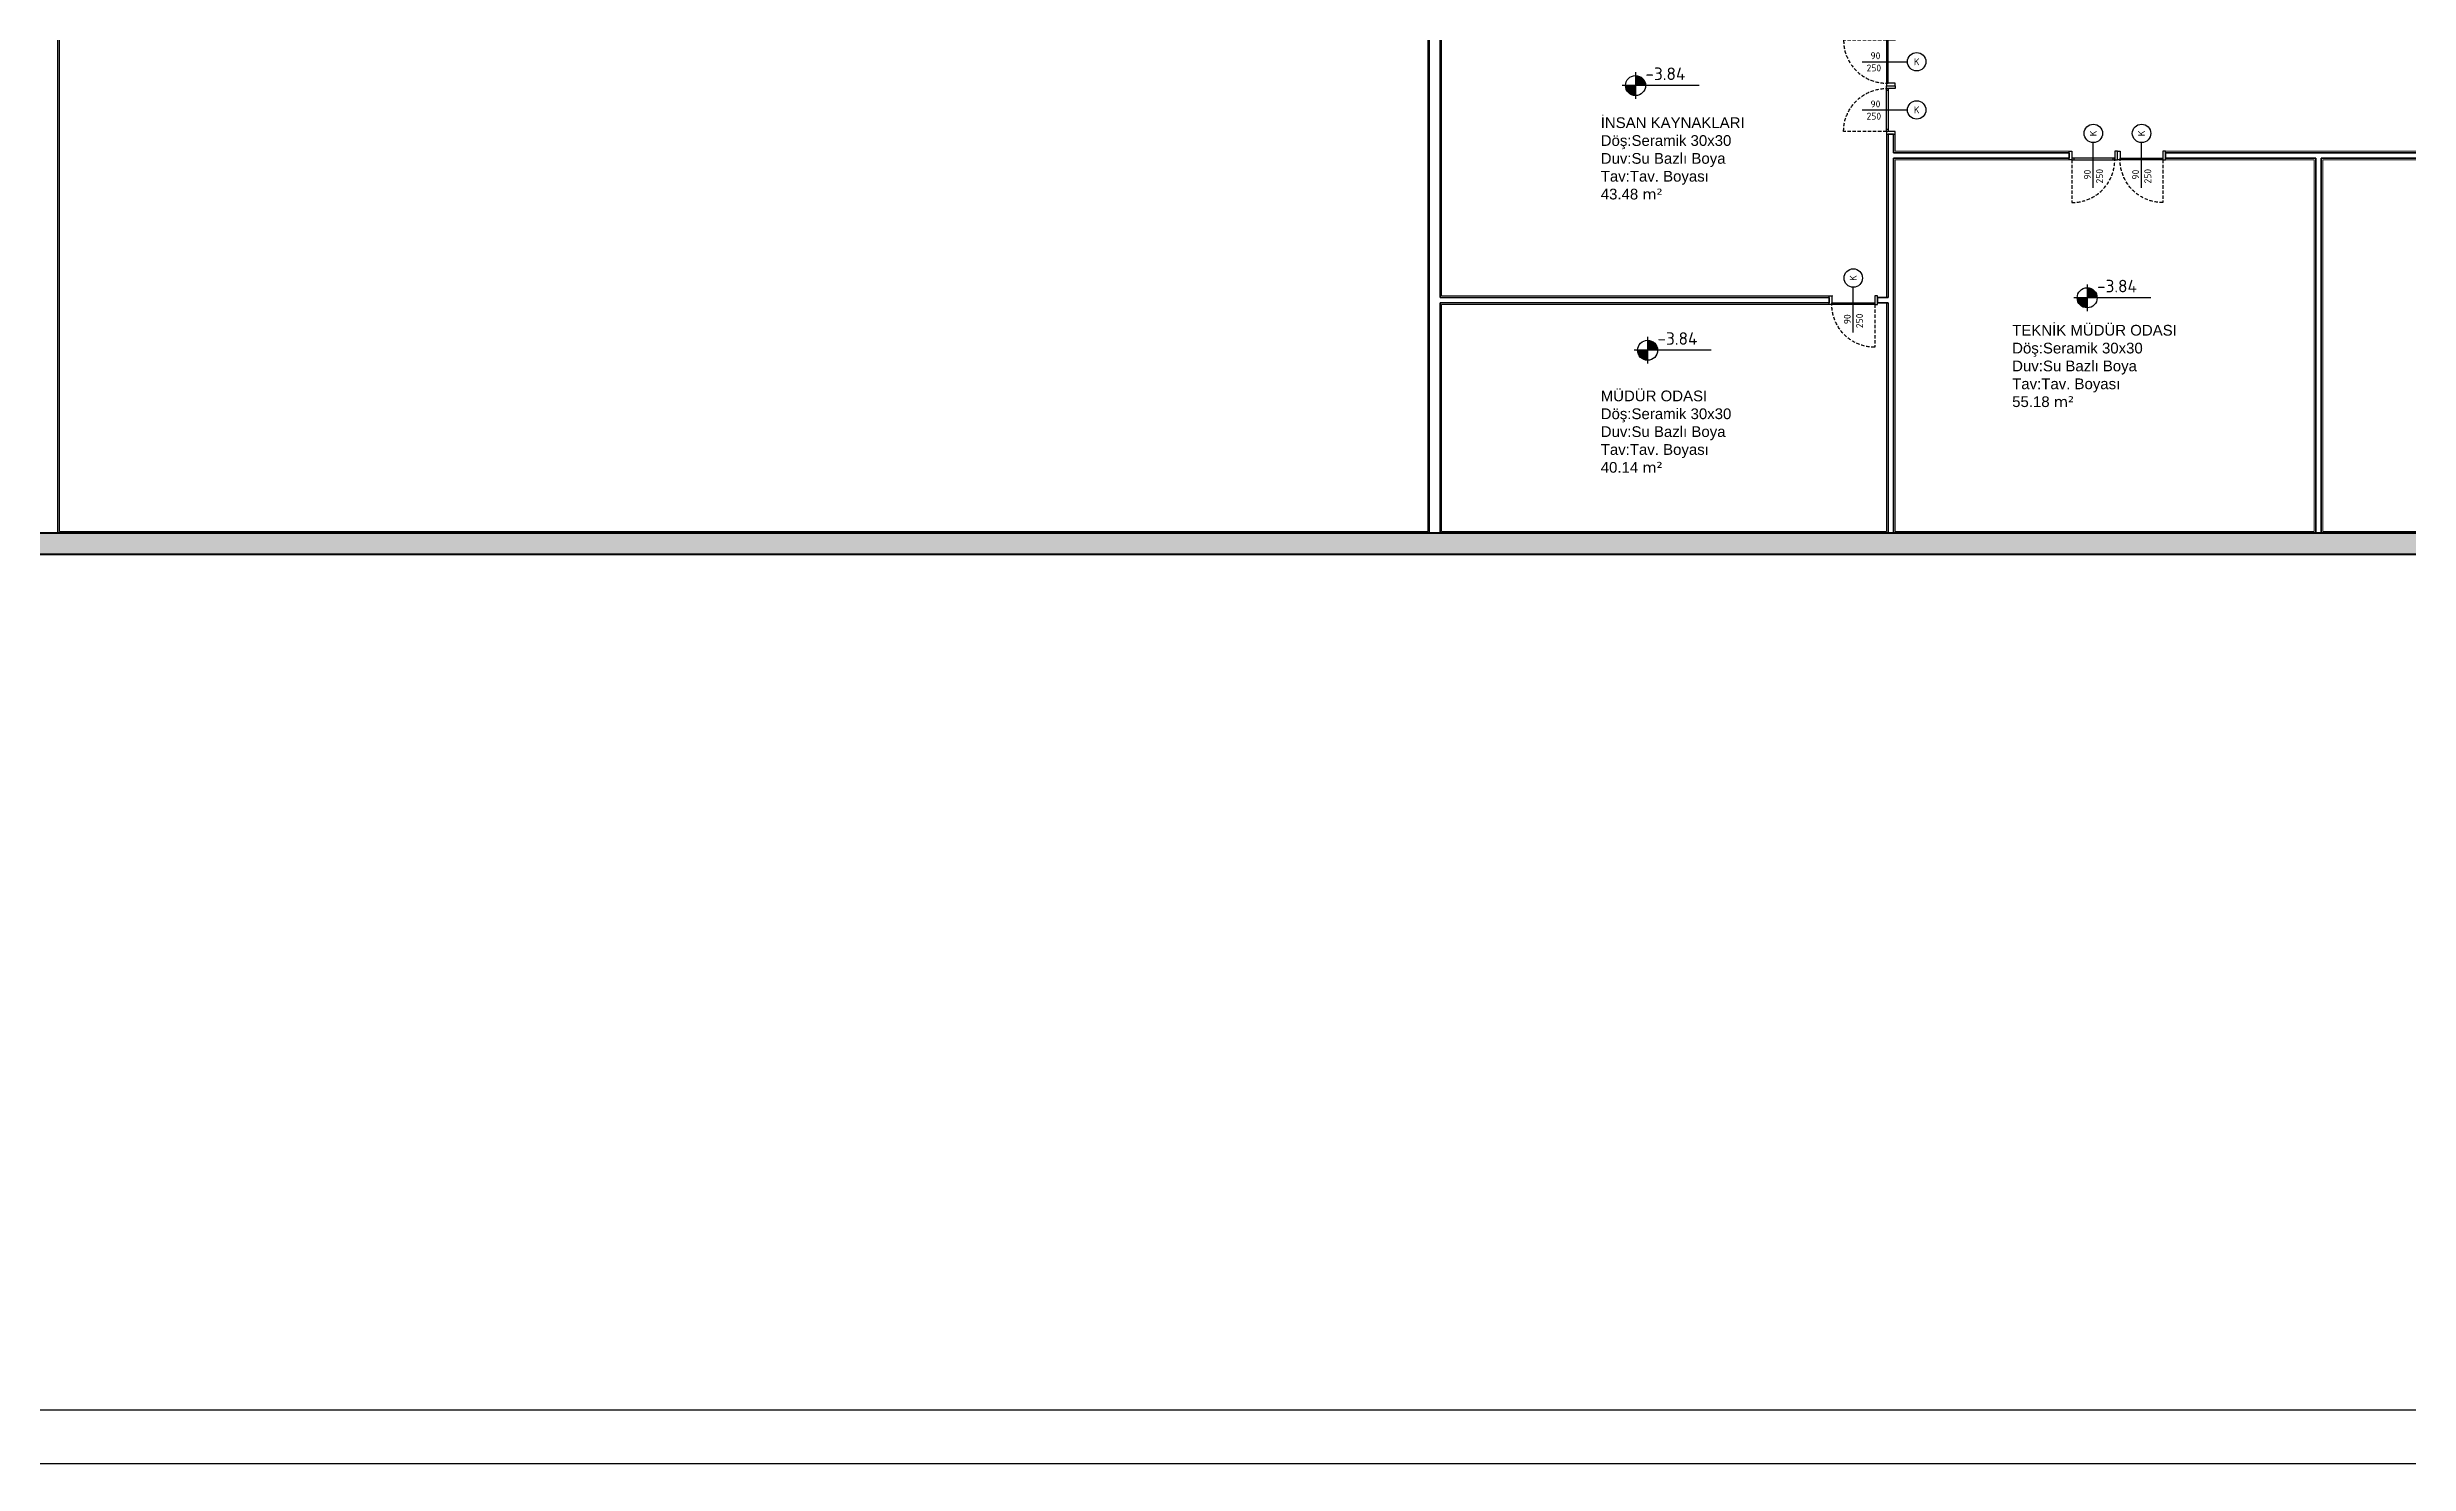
# Model space of a CAD drawing. Header units: millimetres. Extents: x 1443065 to 1517367, y 3763150 to 3779068.
# Drawn here: x 1459894 to 1464302, y 3763150 to 3765794 of the extents above; entities that cross this region are included whole.
import ezdxf
from ezdxf.enums import TextEntityAlignment as Align

# ---------------------------------------------------------------- set-up
doc = ezdxf.new("R2010")
doc.units = ezdxf.units.MM
doc.linetypes.add('HIDDEN', pattern=[9.525, 6.35, -3.175])
for name, color, linetype, lineweight in [('DUVAR', 2, 'Continuous', 35), ('MAHAL', 52, 'Continuous', 13), ('SIVA', 3, 'Continuous', 9), ('TASIYICI', 170, 'Continuous', 50), ('TEFRIS', 165, 'Continuous', 15)]:
    doc.layers.add(name, color=color, linetype=linetype, lineweight=lineweight)
for name, color, linetype in [('m-DOG_', 4, 'Continuous'), ('m-TAR_duvar', 8, 'Continuous'), ('m-YAZ_kot', 7, 'Continuous'), ('m-YAZ_pafta', 7, 'Continuous'), ('m-YAZ_poz', 7, 'Continuous')]:
    doc.layers.add(name, color=color, linetype=linetype)
doc.styles.add('mono', font='isocpeur.ttf')
doc.styles.get("Standard").update_dxf_attribs({"font": 'arial.ttf'})

# ---------------------------------------------------------------- blocks, each defined once
blk = doc.blocks.new('90lık Kqpı')
at = {"layer": 'm-DOG_', "linetype": 'HIDDEN'}
blk.add_line((-8, -5), (-88, -5), dxfattribs=at)
at = {"layer": 'm-DOG_'}
for p, q in [((-5, -8.8), (-8, -8.8)), ((-5, -81.2), (-8, -81.2))]:
    blk.add_line(p, q, dxfattribs=at)
for points in [[(8, 0), (8, -5), (-8, -5), (-8, 0)], [(-8, -5), (-8, -85), (-5, -85), (-5, -5)], [(8, -90), (8, -85), (-8, -85), (-8, -90)]]:
    blk.add_lwpolyline(points, close=True, dxfattribs=at)
at = {"layer": 'm-DOG_', "linetype": 'HIDDEN'}
blk.add_arc((-8, -5), 80, 180, 270, dxfattribs=at)
blk = doc.blocks.new('m-penpoz')
blk.add_line((0, -1.625), (0, 0))
blk.add_circle((0, 0.332), 0.332)
blk.add_attdef('POZNO', text='', height=0.18).set_placement((0, 0.332), align=Align.MIDDLE)
blk.add_attdef('WIDTH', text='', height=0.18, rotation=90).set_placement((0, -1.625), align=Align.BOTTOM_LEFT)
blk.add_attdef('HEIGHT', text='', height=0.18, rotation=90).set_placement((0.069, -1.625), align=Align.TOP_LEFT)
blk = doc.blocks.new('m-plankot')
h = blk.add_hatch(color=256)
h.paths.add_polyline_path([(0, 0.144), (0, 0), (0.144, 0, 0.414214)])
h.paths.add_polyline_path([(0, -0.144), (0, 0), (-0.144, 0, 0.414214)])
for p, q in [((0.914, 0), (-0.192, 0)), ((0, 0.192), (0, -0.192))]:
    blk.add_line(p, q)
blk.add_circle((0, 0), 0.144)
blk.add_attdef('INCEKOT', (0.187, 0.1), '', height=0.18)
blk.add_attdef('KABAKOT', text='', height=0.18).set_placement((0.187, -0.1), align=Align.TOP_LEFT)

msp = doc.modelspace()

# ---------------------------------------------------------------- hatches: boundary and pattern name
at = {"layer": 'm-TAR_duvar'}
h = msp.add_hatch(dxfattribs=at)
h.set_pattern_fill('ANSI33', color=256, scale=2)
h.set_pattern_definition([(45, (41376.276, -87954.952), (-8.98025612, 8.98025612), []), (45, (41385.256, -87954.952), (-8.98025612, 8.98025612), [6.35, -3.175])])
h.paths.add_polyline_path([(1468550.3, 3768891.3), (1468533.1, 3769060.2), (1468496, 3769225), (1468434.7, 3769382.6), (1468352.7, 3769530.2), (1468251.2, 3769665), (1468131.7, 3769783.5), (1467995.5, 3769884.9), (1467847.4, 3769966), (1467615.4, 3770075.2), (1467161.9, 3770314.5), (1466940.5, 3770444.6), (1465472.8, 3771328.6), (1465005.3, 3771588), (1464791.1, 3771685.5), (1464519.4, 3771809), (1464165, 3771939.6), (1462653.6, 3772143), (1461191.1, 3772002.7), (1458848.1, 3771120.2), (1458902.1, 3764847.1), (1468605.7, 3764847.1)])
h.paths.add_polyline_path([(1458941.8, 3764887.1), (1458888.4, 3771092.6), (1461200.2, 3771963.4), (1462652.9, 3772102.8), (1464155.3, 3771900.6), (1464504.2, 3771772), (1464774.5, 3771649), (1464987.3, 3771552.3), (1465452.8, 3771294), (1466920.1, 3770410.2), (1467142.5, 3770279.6), (1467597.5, 3770039.4), (1467829.3, 3769930.3), (1467973.8, 3769851.2), (1468105.5, 3769753.1), (1468221, 3769638.7), (1468319.1, 3769508.3), (1468398.4, 3769365.5), (1468457.6, 3769213.3), (1468493.5, 3769053.8), (1468510.3, 3768889), (1468565.1, 3764887.1)], flags=16)
h.paths.add_polyline_path([(1465758.1, 3765847.1), (1465638.1, 3765847.1), (1465638.1, 3765967.1), (1465758.1, 3765967.1)], flags=0)
h.paths.add_polyline_path([(1466538.2, 3765847.1), (1466538.2, 3765967.1), (1466658.2, 3765967.1), (1466658.2, 3765847.1)], flags=0)
h.paths.add_polyline_path([(1465038.1, 3765847.1), (1464918.1, 3765847.1), (1464918.1, 3765967.1), (1465038.1, 3765967.1)], flags=0)
h.paths.add_polyline_path([(1465758.2, 3766436.6), (1465658.2, 3766436.6), (1465658.2, 3766536.6), (1465658.3, 3766671), (1465038.2, 3766671), (1465038.2, 3766536.6), (1465038.2, 3766436.6), (1464938.2, 3766436.6), (1464938.2, 3766536.6), (1464983.2, 3766536.6), (1464983.2, 3766716), (1465668.3, 3766716), (1465668.3, 3766726), (1465713.3, 3766726), (1465713.3, 3766716), (1465713.3, 3766536.6), (1465758.2, 3766536.6)], flags=0)
h.paths.add_polyline_path([(1467471.2, 3765317.1), (1467471.2, 3765377.1), (1467531.2, 3765377.1), (1467531.2, 3765317.1)], flags=0)
h.paths.add_polyline_path([(1466538.2, 3766436.6), (1466538.2, 3766556.6), (1466658.2, 3766556.6), (1466658.2, 3766436.6)], flags=0)
h.paths.add_polyline_path([(1467431.1, 3765847.1), (1467431.1, 3765947.1), (1467531.1, 3765947.1), (1467531.1, 3765847.1)], flags=0)
h.paths.add_polyline_path([(1465713.3, 3766816), (1465668.3, 3766816), (1465668.3, 3767203.2), (1464983.2, 3767203.2), (1464983.2, 3767446.6), (1465043.2, 3767446.6), (1465043.2, 3767406.6), (1465023.2, 3767406.6), (1465023.2, 3767243.3), (1465673.3, 3767243.3), (1465673.3, 3767406.6), (1465653.3, 3767406.6), (1465653.3, 3767446.6), (1465713.3, 3767446.6), (1465713.3, 3767203.2)], flags=0)
h.paths.add_polyline_path([(1464158.2, 3765847.1), (1464038.2, 3765847.1), (1464038.2, 3765967.1), (1464158.2, 3765967.1)], flags=0)
h.paths.add_polyline_path([(1464028.1, 3765847.1), (1463928.1, 3765847.1), (1463928.1, 3765947.1), (1464028.1, 3765947.1)], flags=0)
h.paths.add_polyline_path([(1467965.6, 3765317.1), (1467965.6, 3765377.1), (1468025.6, 3765377.1), (1468025.6, 3765317.1)], flags=0)
h.paths.add_polyline_path([(1467431.1, 3766436.6), (1467431.1, 3766536.6), (1467531.1, 3766536.6), (1467531.1, 3766436.6)], flags=0)
h.paths.add_polyline_path([(1467965.6, 3765847.1), (1467965.6, 3765907.1), (1468025.6, 3765907.1), (1468025.6, 3765847.1)], flags=0)
h.paths.add_polyline_path([(1464158.2, 3766436.6), (1464038.2, 3766436.6), (1464038.2, 3766556.6), (1464158.2, 3766556.6)], flags=0)
h.paths.add_polyline_path([(1466538.2, 3767196.6), (1466538.2, 3767316.6), (1466658.2, 3767316.6), (1466658.2, 3767196.6)], flags=0)
h.paths.add_polyline_path([(1464028.2, 3766436.6), (1463928.2, 3766436.6), (1463928.2, 3766536.6), (1464028.2, 3766536.6)], flags=0)
h.paths.add_polyline_path([(1463339.9, 3765847.1), (1463239.9, 3765847.1), (1463239.9, 3765947.1), (1463339.9, 3765947.1)], flags=0)
h.paths.add_polyline_path([(1467431.1, 3767196.6), (1467431.1, 3767296.6), (1467531.1, 3767296.6), (1467531.1, 3767196.6)], flags=0)
h.paths.add_polyline_path([(1464158.2, 3767196.6), (1464038.2, 3767196.6), (1464038.2, 3767316.6), (1464158.2, 3767316.6)], flags=0)
h.paths.add_polyline_path([(1464028.2, 3767196.6), (1463928.2, 3767196.6), (1463928.2, 3767296.6), (1464028.2, 3767296.6)], flags=0)
h.paths.add_polyline_path([(1465713.3, 3767847.6), (1465653.3, 3767847.6), (1465653.3, 3767887.6), (1465673.3, 3767887.6), (1465673.3, 3768050.8), (1465023.2, 3768050.8), (1465023.2, 3767887.6), (1465043.2, 3767887.6), (1465043.2, 3767847.6), (1464983.2, 3767847.6), (1464983.2, 3768091), (1465668.3, 3768091), (1465668.3, 3768477.2), (1465713.3, 3768477.2), (1465713.3, 3768091)], flags=0)
h.paths.add_polyline_path([(1463339.9, 3766436.6), (1463239.9, 3766436.6), (1463239.9, 3766536.6), (1463339.9, 3766536.6)], flags=0)
h.paths.add_polyline_path([(1466538.2, 3767976.6), (1466538.2, 3768096.6), (1466658.2, 3768096.6), (1466658.2, 3767976.6)], flags=0)
h.paths.add_polyline_path([(1467431.1, 3767996.6), (1467431.1, 3768096.6), (1467531.1, 3768096.6), (1467531.1, 3767996.6)], flags=0)
h.paths.add_polyline_path([(1462493.5, 3765847.1), (1462333.5, 3765847.1), (1462333.5, 3765947.1), (1462448.5, 3765947.1), (1462448.5, 3766436.6), (1462333.5, 3766436.6), (1462333.5, 3766536.6), (1462493.5, 3766536.6), (1462493.5, 3766436.6), (1462493.5, 3765947.1)], flags=0)
h.paths.add_polyline_path([(1464158.2, 3767976.6), (1464038.2, 3767976.6), (1464038.2, 3768096.6), (1464158.2, 3768096.6)], flags=0)
h.paths.add_polyline_path([(1464028.2, 3767996.6), (1463928.2, 3767996.6), (1463928.2, 3768096.6), (1464028.2, 3768096.6)], flags=0)
h.paths.add_polyline_path([(1465713.3, 3768567.2), (1465668.3, 3768567.2), (1465668.3, 3768577.2), (1464983.2, 3768577.2), (1464983.2, 3768756.6), (1464928.2, 3768756.6), (1464928.2, 3768856.6), (1465038.2, 3768856.6), (1465038.2, 3768756.6), (1465038.2, 3768622.2), (1465658.3, 3768622.2), (1465658.3, 3768756.6), (1465658.2, 3768756.6), (1465658.2, 3768856.6), (1465758.2, 3768856.6), (1465758.2, 3768756.6), (1465713.3, 3768756.6), (1465713.3, 3768577.2)], flags=0)
h.paths.add_polyline_path([(1465758.2, 3768756.6), (1465658.2, 3768756.6), (1465658.2, 3768856.6), (1465758.2, 3768856.6)], flags=0)
h.paths.add_polyline_path([(1466538.2, 3768736.6), (1466538.2, 3768856.6), (1466658.2, 3768856.6), (1466658.2, 3768736.6)], flags=0)
h.paths.add_polyline_path([(1462493.6, 3767196.6), (1462333.6, 3767196.6), (1462333.6, 3767296.6), (1462493.6, 3767296.6)], flags=0)
h.paths.add_polyline_path([(1467431.1, 3768756.6), (1467431.1, 3768856.6), (1467531.1, 3768856.6), (1467531.1, 3768756.6)], flags=0)
h.paths.add_polyline_path([(1464158.2, 3768736.6), (1464038.2, 3768736.6), (1464038.2, 3768856.6), (1464158.2, 3768856.6)], flags=0)
h.paths.add_polyline_path([(1461693.5, 3765847.1), (1461593.5, 3765847.1), (1461593.5, 3765947.1), (1461693.5, 3765947.1)], flags=0)
h.paths.add_polyline_path([(1464028.2, 3768756.6), (1463928.2, 3768756.6), (1463928.2, 3768856.6), (1464028.2, 3768856.6)], flags=0)
h.paths.add_polyline_path([(1467500.3, 3768902.5), (1467448.9, 3768933.4), (1467479.8, 3768984.9), (1467531.2, 3768954)], flags=0)
h.paths.add_polyline_path([(1465758.2, 3769327.1), (1465638.2, 3769327.1), (1465638.2, 3769447.1), (1465758.2, 3769447.1)], flags=0)
h.paths.add_polyline_path([(1461693.5, 3766436.6), (1461593.5, 3766436.6), (1461593.5, 3766536.6), (1461693.5, 3766536.6)], flags=0)
h.paths.add_polyline_path([(1465038.2, 3769327.1), (1464918.2, 3769327.1), (1464918.2, 3769447.1), (1465038.2, 3769447.1)], flags=0)
h.paths.add_polyline_path([(1462493.5, 3767996.6), (1462333.5, 3767996.6), (1462333.5, 3768096.6), (1462493.5, 3768096.6)], flags=0)
h.paths.add_polyline_path([(1463339.9, 3768756.6), (1463239.9, 3768756.6), (1463239.9, 3768856.6), (1463339.9, 3768856.6)], flags=0)
h.paths.add_polyline_path([(1464158.2, 3769327.1), (1464038.2, 3769327.1), (1464038.2, 3769447.1), (1464158.2, 3769447.1)], flags=0)
h.paths.add_polyline_path([(1461693.5, 3767196.6), (1461593.5, 3767196.6), (1461593.5, 3767296.6), (1461693.5, 3767296.6)], flags=0)
h.paths.add_polyline_path([(1464028.2, 3769347.1), (1463928.2, 3769347.1), (1463928.2, 3769447.1), (1464028.2, 3769447.1)], flags=0)
h.paths.add_polyline_path([(1462493.5, 3768676.6), (1462393.5, 3768676.6), (1462393.5, 3768856.6), (1462493.5, 3768856.6)], flags=0)
h.paths.add_polyline_path([(1463339.9, 3769347.1), (1463239.9, 3769347.1), (1463239.9, 3769447.1), (1463339.9, 3769447.1)], flags=0)
h.paths.add_polyline_path([(1460793.5, 3765847.1), (1460693.5, 3765847.1), (1460693.5, 3765947.1), (1460793.5, 3765947.1)], flags=0)
h.paths.add_polyline_path([(1461693.5, 3767996.6), (1461593.5, 3767996.6), (1461593.5, 3768096.6), (1461693.5, 3768096.6)], flags=0)
h.paths.add_polyline_path([(1460793.5, 3766436.6), (1460693.5, 3766436.6), (1460693.5, 3766536.6), (1460793.5, 3766536.6)], flags=0)
h.paths.add_polyline_path([(1465038.2, 3770304.3), (1464938.2, 3770304.3), (1464938.2, 3770444.3), (1464968.2, 3770486.3), (1465078.2, 3770421.3)], flags=0)
h.paths.add_polyline_path([(1460793.5, 3767196.6), (1460693.5, 3767196.6), (1460693.5, 3767296.6), (1460793.5, 3767296.6)], flags=0)
h.paths.add_polyline_path([(1462493.5, 3769347.1), (1462393.5, 3769347.1), (1462393.5, 3769447.1), (1462493.5, 3769447.1)], flags=0)
h.paths.add_polyline_path([(1461693.5, 3768756.6), (1461593.5, 3768756.6), (1461593.5, 3768856.6), (1461693.5, 3768856.6)], flags=0)
h.paths.add_polyline_path([(1464138.2, 3770315.6), (1464038.2, 3770315.6), (1464038.2, 3770415.6), (1464138.2, 3770415.6)], flags=0)
h.paths.add_polyline_path([(1464028.2, 3770315.6), (1463928.2, 3770315.6), (1463928.2, 3770415.6), (1464028.2, 3770415.6)], flags=0)
h.paths.add_polyline_path([(1460053.5, 3765847.1), (1459893.5, 3765847.1), (1459893.5, 3765947.1), (1459893.5, 3766436.6), (1459893.5, 3766536.6), (1459893.6, 3767196.6), (1459893.6, 3767296.6), (1459893.5, 3767996.6), (1459893.5, 3768096.6), (1460053.5, 3768096.6), (1460053.5, 3767996.6), (1459923.5, 3767996.6), (1459923.6, 3767296.6), (1460053.6, 3767296.6), (1460053.6, 3767196.6), (1459923.6, 3767196.6), (1459923.6, 3766536.6), (1460053.5, 3766536.6), (1460053.5, 3766436.6), (1459938.5, 3766436.6), (1459938.5, 3765947.1), (1460053.5, 3765947.1)], flags=0)
h.paths.add_polyline_path([(1460793.5, 3767996.6), (1460693.5, 3767996.6), (1460693.5, 3768096.6), (1460793.5, 3768096.6)], flags=0)
h.paths.add_polyline_path([(1463339.9, 3770315.6), (1463239.9, 3770315.6), (1463239.9, 3770415.6), (1463339.9, 3770415.6)], flags=0)
h.paths.add_polyline_path([(1461693.5, 3769347.1), (1461593.5, 3769347.1), (1461593.5, 3769447.1), (1461693.5, 3769447.1)], flags=0)
h.paths.add_polyline_path([(1464138.2, 3770936.7), (1464038.2, 3770936.7), (1464038.2, 3771036.7), (1464138.2, 3771036.7)], flags=0)
h.paths.add_polyline_path([(1464028.2, 3770936.7), (1463928.2, 3770936.7), (1463928.2, 3771036.7), (1464028.2, 3771036.7)], flags=0)
h.paths.add_polyline_path([(1460793.5, 3768756.6), (1460693.5, 3768756.6), (1460693.5, 3768811.6), (1459993.5, 3768811.6), (1459993.5, 3768676.6), (1459893.5, 3768676.6), (1459893.5, 3768856.6), (1459993.5, 3768856.6), (1460693.5, 3768856.6), (1460793.5, 3768856.6)], flags=0)
h.paths.add_polyline_path([(1462493.5, 3770315.6), (1462393.5, 3770315.6), (1462393.5, 3770415.6), (1462493.5, 3770415.6)], flags=0)
h.paths.add_polyline_path([(1463339.9, 3770936.7), (1463239.9, 3770936.7), (1463239.9, 3771036.7), (1463339.9, 3771036.7)], flags=0)
h.paths.add_polyline_path([(1460793.5, 3769347.1), (1460693.5, 3769347.1), (1460693.5, 3769447.1), (1460793.5, 3769447.1)], flags=0)
h.paths.add_polyline_path([(1461693.5, 3770315.6), (1461593.5, 3770315.6), (1461593.5, 3770415.6), (1461693.5, 3770415.6)], flags=0)
h.paths.add_polyline_path([(1462493.5, 3770936.7), (1462393.5, 3770936.7), (1462393.5, 3771036.7), (1462493.5, 3771036.7)], flags=0)
h.paths.add_polyline_path([(1461693.5, 3770936.7), (1461593.5, 3770936.7), (1461593.5, 3770994.8), (1460806.6, 3770749.4), (1460358.5, 3770578.5), (1460343.5, 3770615.6), (1460793.5, 3770787.2), (1461593.5, 3771036.7), (1461593.5, 3771036.7), (1461693.5, 3771036.7)], flags=0)
h.paths.add_polyline_path([(1459993.5, 3769347.1), (1459893.5, 3769347.1), (1459893.5, 3769447.1), (1459993.5, 3769447.1)], flags=0)
h.paths.add_polyline_path([(1460793.5, 3770315.6), (1460693.5, 3770315.6), (1460693.5, 3770415.6), (1460793.5, 3770415.6)], flags=0)
h.paths.add_polyline_path([(1462415.8, 3771597.8), (1461615.9, 3771521.2), (1461308.5, 3771491.7), (1461247.2, 3771468.2), (1460800.7, 3771300), (1460725.7, 3771271.8), (1460425.4, 3771158.6), (1460350.6, 3771130.5), (1460336.5, 3771167.9), (1460411.4, 3771196.1), (1460711.7, 3771309.2), (1460786.5, 3771337.4), (1461232.8, 3771505.5), (1461299.2, 3771531), (1461612.1, 3771561), (1462412.1, 3771637.6), (1462491.6, 3771645.3), (1462495.4, 3771605.5)], flags=0)
h.paths.add_polyline_path([(1459993.5, 3770315.6), (1459893.5, 3770315.6), (1459893.5, 3770415.6), (1459993.5, 3770415.6)], flags=0)
h.paths.add_polyline_path([(1459414.3, 3770330.6), (1459374.3, 3770330.6), (1459374.3, 3770415.6), (1459414.3, 3770415.6)], flags=0)
h.paths.add_polyline_path([(1459975.5, 3770989.2), (1459900.6, 3770961), (1459886.5, 3770998.4), (1459961.4, 3771026.6)], flags=0)
h.paths.add_polyline_path([(1459413.8, 3770633.3), (1459373.8, 3770633.3), (1459373.8, 3770676.3), (1459378, 3770719), (1459393.1, 3770759.3), (1459416.1, 3770795.7), (1459446, 3770826.7), (1459481.5, 3770851), (1459521.2, 3770867.7), (1459563.8, 3770875.8), (1459576.8, 3770837.3), (1459541.3, 3770830.1), (1459508, 3770815.9), (1459478.1, 3770795.4), (1459452.8, 3770769.4), (1459433, 3770739), (1459419.6, 3770705.3), (1459414.8, 3770670.8)], flags=0)

# ---------------------------------------------------------------- linework, layer by layer
at = {"layer": 'DUVAR'}
for p, q in [((1459913.5, 3765847.1), (1459913.5, 3764887.1)), ((1462473.5, 3764887.1), (1462473.5, 3765847.1)), ((1462493.5, 3765847.1), (1462493.5, 3765327.1)), ((1463329.9, 3765632.1), (1463329.9, 3765327.1)), ((1463329.9, 3765632.1), (1463339.9, 3765632.1)), ((1463339.9, 3765632.1), (1463339.9, 3765597.1)), ((1463339.9, 3765597.1), (1463668, 3765597.1)), ((1463339.9, 3765587.1), (1463668, 3765587.1)), ((1463339.9, 3765587.1), (1463339.9, 3764887.1)), ((1463668, 3765587.1), (1463668, 3765597.1)), ((1463848, 3765597.1), (1464496.1, 3765597.1)), ((1463848, 3765587.1), (1463848, 3765597.1)), ((1463848, 3765587.1), (1464128.2, 3765587.1)), ((1464128.2, 3765587.1), (1464128.2, 3764887.1)), ((1464138.2, 3765587.1), (1464496.1, 3765587.1)), ((1464138.2, 3765587.1), (1464138.2, 3764887.1)), ((1463219.9, 3765327.1), (1462493.5, 3765327.1)), ((1462493.5, 3765317.1), (1463219.9, 3765317.1)), ((1462493.5, 3765317.1), (1462493.5, 3764887.1)), ((1463219.9, 3765327.1), (1463219.9, 3765317.1)), ((1463309.9, 3765327.1), (1463329.9, 3765327.1)), ((1463329.9, 3765327.1), (1463309.9, 3765327.1)), ((1463309.9, 3765327.1), (1463309.9, 3765317.1)), ((1463309.9, 3765317.1), (1463329.9, 3765317.1)), ((1463329.9, 3765317.1), (1463329.9, 3764887.1))]:
    msp.add_line(p, q, dxfattribs=at)
at = {"layer": 'm-YAZ_pafta'}
for points in [[(1456820.5, 3773149.7), (1470576.3, 3773149.7), (1470576.3, 3763149.7), (1456820.5, 3763149.7)], [(1456920.5, 3773049.7), (1470476.3, 3773049.7), (1470476.3, 3763249.7), (1456920.5, 3763249.7)]]:
    msp.add_lwpolyline(points, close=True, dxfattribs=at)
at = {"layer": 'SIVA'}
for p, q in [((1459916.5, 3764890.1), (1459916.5, 3765844.1)), ((1462470.5, 3765844.1), (1462470.5, 3764890.1)), ((1462496.5, 3765330), (1463226.9, 3765330)), ((1462496.5, 3765314), (1463226.9, 3765314)), ((1462470.5, 3764890.1), (1459916.5, 3764890.1))]:
    msp.add_line(p, q, dxfattribs=at)
for points in [[(1462496.5, 3765380.1), (1462496.5, 3765844.1), (1463326.9, 3765844.1), (1463326.9, 3765812.1)], [(1463326.9, 3765632.1), (1463326.9, 3765380.1)], [(1463668, 3765600.1), (1463342.9, 3765600.1), (1463342.9, 3765632.1)], [(1463848, 3765584.1), (1464125.2, 3765584.1), (1464125.2, 3764890.1), (1463342.9, 3764890.1), (1463342.9, 3765584.1), (1463668, 3765584.1)], [(1464496.1, 3765600.1), (1463848, 3765600.1)], [(1464676.1, 3765584.1), (1464905.2, 3765584.1), (1464905.2, 3764890.1), (1464141.2, 3764890.1), (1464141.2, 3765584.1), (1464496.1, 3765584.1)], [(1462496.5, 3765330), (1462496.5, 3765386.6)], [(1463326.9, 3765380.1), (1463326.9, 3765327.1)], [(1463326.9, 3765317.1), (1463326.9, 3764890.1), (1462496.5, 3764890.1), (1462496.5, 3765314)]]:
    msp.add_lwpolyline(points, dxfattribs=at)
at = {"layer": 'TASIYICI'}
for p, q in [((1468565.1, 3764887.1), (1458941.8, 3764887.1)), ((1468605.7, 3764847.1), (1458902.1, 3764847.1))]:
    msp.add_line(p, q, dxfattribs=at)

# ---------------------------------------------------------------- block references
at = {"layer": 'm-YAZ_kot'}
ref = msp.add_blockref('m-plankot', (1462858.5, 3765722.6), dxfattribs=dict(at, xscale=129.9375, yscale=129.9375, zscale=129.9375))
ref.add_attrib('INCEKOT', '-3.84', dxfattribs={"layer": '0', "height": 23.39, "rotation": 0, "style": 'mono'}).set_placement((1462876.9, 3765725.9), align=Align.BOTTOM_LEFT)
ref = msp.add_blockref('m-plankot', (1463701.5, 3765326.4), dxfattribs=dict(at, xscale=129.9375, yscale=129.9375, zscale=129.9375))
ref.add_attrib('INCEKOT', '-3.84', dxfattribs={"layer": '0', "height": 23.39, "rotation": 0, "style": 'mono'}).set_placement((1463719.9, 3765329.6), align=Align.BOTTOM_LEFT)
ref = msp.add_blockref('m-plankot', (1462881, 3765228.4), dxfattribs=dict(at, xscale=129.9375, yscale=129.9375, zscale=129.9375))
ref.add_attrib('INCEKOT', '-3.84', dxfattribs={"layer": '0', "height": 23.39, "rotation": 0, "style": 'mono'}).set_placement((1462899.4, 3765231.7), align=Align.BOTTOM_LEFT)
at = {"layer": 'm-YAZ_poz'}
ref = msp.add_blockref('m-penpoz', (1463366, 3765767.1), dxfattribs=dict(at, xscale=51.83999999999998, yscale=51.83999999999998, zscale=51.83999999999998, rotation=270.0004505966874))
ref.add_attrib('WIDTH', '90', dxfattribs={"layer": '0', "height": 12.96, "style": 'mono'}).set_placement((1463315.5, 3765767.9), align=Align.BOTTOM_RIGHT)
ref.add_attrib('HEIGHT', '250', dxfattribs={"layer": '0', "height": 12.96, "style": 'mono'}).set_placement((1463316.9, 3765745.1), align=Align.BOTTOM_RIGHT)
ref.add_attrib('POZNO', 'K', dxfattribs={"layer": '0', "height": 13, "style": 'mono'}).set_placement((1463383.2, 3765767.1), align=Align.MIDDLE_CENTER)
ref = msp.add_blockref('m-penpoz', (1463366, 3765677.1), dxfattribs=dict(at, xscale=51.83999999999998, yscale=51.83999999999998, zscale=51.83999999999998, rotation=270.0004505966874))
ref.add_attrib('WIDTH', '90', dxfattribs={"layer": '0', "height": 12.96, "style": 'mono'}).set_placement((1463315.5, 3765677.9), align=Align.BOTTOM_RIGHT)
ref.add_attrib('HEIGHT', '250', dxfattribs={"layer": '0', "height": 12.96, "style": 'mono'}).set_placement((1463316.9, 3765655.1), align=Align.BOTTOM_RIGHT)
ref.add_attrib('POZNO', 'K', dxfattribs={"layer": '0', "height": 13, "style": 'mono'}).set_placement((1463383.2, 3765677.1), align=Align.MIDDLE_CENTER)
ref = msp.add_blockref('m-penpoz', (1463713, 3765616.1), dxfattribs=dict(at, xscale=51.83999999999998, yscale=51.83999999999998, zscale=51.83999999999998, rotation=0.0004505966874107999))
ref.add_attrib('WIDTH', '90', dxfattribs={"layer": '0', "height": 12.96, "rotation": 90, "style": 'mono'}).set_placement((1463712.2, 3765565.6), align=Align.BOTTOM_RIGHT)
ref.add_attrib('HEIGHT', '250', dxfattribs={"layer": '0', "height": 12.96, "rotation": 90, "style": 'mono'}).set_placement((1463735, 3765567), align=Align.BOTTOM_RIGHT)
ref.add_attrib('POZNO', 'K', dxfattribs={"layer": '0', "height": 13, "rotation": 90, "style": 'mono'}).set_placement((1463713, 3765633.3), align=Align.MIDDLE_CENTER)
ref = msp.add_blockref('m-penpoz', (1463803, 3765616.1), dxfattribs=dict(at, xscale=51.83999999999998, yscale=51.83999999999998, zscale=51.83999999999998, rotation=0.0004505966874107999))
ref.add_attrib('WIDTH', '90', dxfattribs={"layer": '0', "height": 12.96, "rotation": 90, "style": 'mono'}).set_placement((1463802.2, 3765565.6), align=Align.BOTTOM_RIGHT)
ref.add_attrib('HEIGHT', '250', dxfattribs={"layer": '0', "height": 12.96, "rotation": 90, "style": 'mono'}).set_placement((1463825, 3765567), align=Align.BOTTOM_RIGHT)
ref.add_attrib('POZNO', 'K', dxfattribs={"layer": '0', "height": 13, "rotation": 90, "style": 'mono'}).set_placement((1463803, 3765633.3), align=Align.MIDDLE_CENTER)
ref = msp.add_blockref('m-penpoz', (1463264.9, 3765346.1), dxfattribs=dict(at, xscale=51.83999999999998, yscale=51.83999999999998, zscale=51.83999999999998, rotation=0.0004505966874107999))
ref.add_attrib('WIDTH', '90', dxfattribs={"layer": '0', "height": 12.96, "rotation": 90, "style": 'mono'}).set_placement((1463264.1, 3765295.6), align=Align.BOTTOM_RIGHT)
ref.add_attrib('HEIGHT', '250', dxfattribs={"layer": '0', "height": 12.96, "rotation": 90, "style": 'mono'}).set_placement((1463286.9, 3765297), align=Align.BOTTOM_RIGHT)
ref.add_attrib('POZNO', 'K', dxfattribs={"layer": '0', "height": 13, "rotation": 90, "style": 'mono'}).set_placement((1463264.9, 3765363.3), align=Align.MIDDLE_CENTER)
at = {"layer": 'TEFRIS', "color": 6, "lineweight": 18}
msp.add_blockref('90lık Kqpı', (1463334.9, 3765812.1), dxfattribs=at)
at = {"layer": 'TEFRIS', "color": 6, "lineweight": 18, "xscale": -1}
for p, rotation in [((1463334.9, 3765632.1), 180), ((1463848, 3765592.1), 270), ((1463309.9, 3765322.1), 270)]:
    msp.add_blockref('90lık Kqpı', p, dxfattribs=dict(at, rotation=rotation))
at = {"layer": 'TEFRIS', "color": 6, "lineweight": 18, "rotation": 90}
msp.add_blockref('90lık Kqpı', (1463668, 3765592.1), dxfattribs=at)

# ---------------------------------------------------------------- texts
at = {"layer": 'MAHAL', "char_height": 20, "attachment_point": 7}
for s, insert, width in [('{\\f@Arial Unicode MS|b0|i0|c162|p34;İNSAN KAYNAKLARI\\PDöş:Seramik 30x30\\PDuv:Su Bazlı Boya\\PTav:Tav. Boyası\\P43.48 \\fVerdana|b0|i0|c162|p34;m²}', (1462793.5, 3765509.7), 281.174), ('\\pt220;{\\f@Arial Unicode MS|b0|i0|c162|p34;TEKNİK MÜDÜR ODASI\\P\\ptz;Döş:Seramik 30x30\\PDuv:Su Bazlı Boya\\PTav:Tav. Boyası\\P55.18 \\fVerdana|b0|i0|c162|p34;m²}', (1463561.5, 3765122.2), 326.399), ('{\\f@Arial Unicode MS|b0|i0|c162|p34;MÜDÜR ODASI\\PDöş:Seramik 30x30\\PDuv:Su Bazlı Boya\\PTav:Tav. Boyası\\P40.14 \\fVerdana|b0|i0|c162|p34;m²}', (1462793.5, 3764999.6), 281.174)]:
    msp.add_mtext(s, dxfattribs=dict(at, insert=insert, width=width))

doc.saveas('drawing.dxf')
